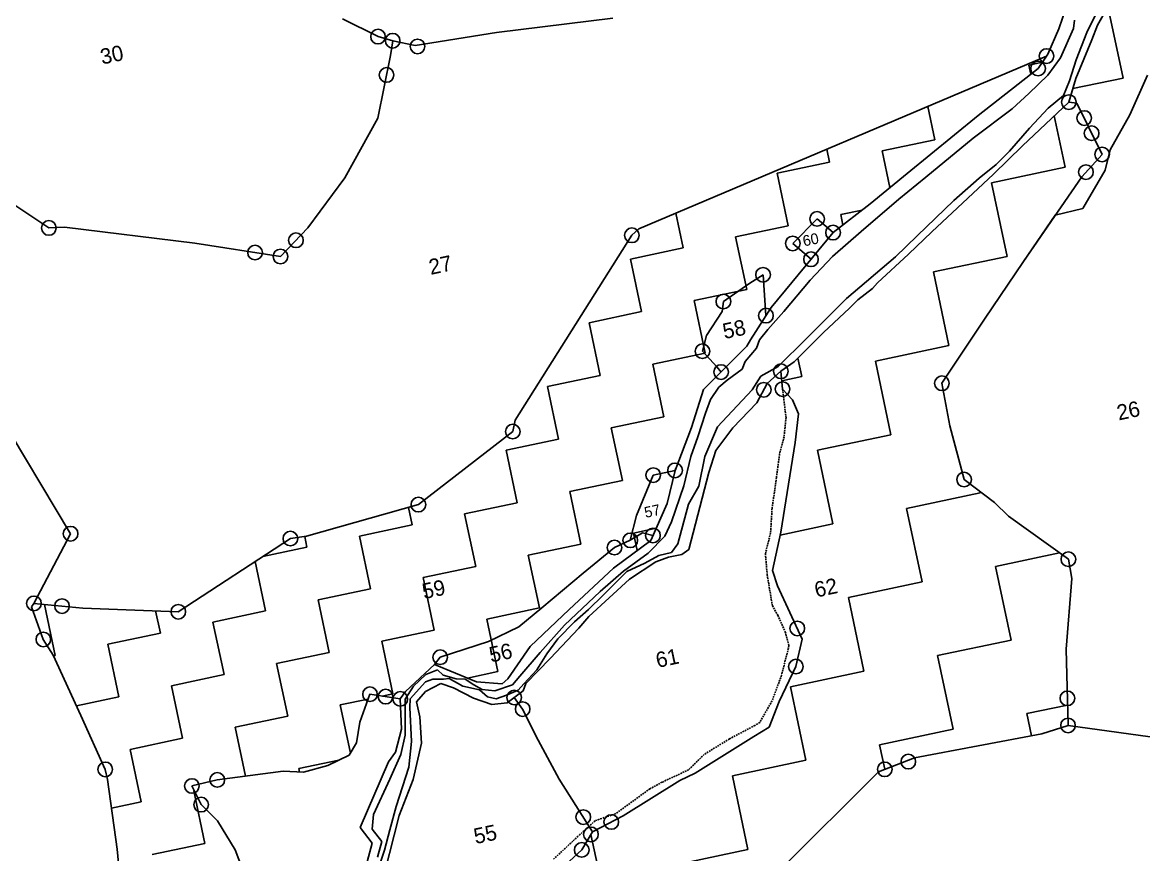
# Model space of a CAD drawing. Header units: metres. Extents: x 349664 to 353992, y 1754751 to 1758067.
# Drawn here: x 351464 to 352143, y 1756862 to 1757366 of the extents above; entities that cross this region are included whole.
import ezdxf
from ezdxf.enums import TextEntityAlignment as Align

# ---------------------------------------------------------------- set-up
doc = ezdxf.new("R2010")
doc.units = ezdxf.units.M
doc.linetypes.add('DASHED', pattern=[0.75, 0.5, -0.25])
for name, color, linetype in [('LINE_FOOTPATH', 1, 'DASHED'), ('LINE_WATER', 4, 'Continuous'), ('POLY_HATCH', 12, 'Continuous'), ('POLY_PARCEL', 6, 'Continuous'), ('POLY_WATER', 4, 'Continuous'), ('TEXT_PARCEL', 7, 'Continuous')]:
    doc.layers.add(name, color=color, linetype=linetype)
doc.styles.add('kruti dev 050', font='')
doc.styles.get('kruti dev 050').set_extended_font_data('Kruti Dev 050')

msp = doc.modelspace()

# ---------------------------------------------------------------- linework, layer by layer
for centre in [(351679.43, 1757357.57), (351688.32, 1757355.09), (351703.36, 1757351.63), (352084.44, 1757345.81), (351684.62, 1757334.33), (352079.27, 1757338.25), (352097.92, 1757317.9), (352107.25, 1757308.25), (352111.73, 1757299.08), (352118.09, 1757286.19), (352108.29, 1757275.51), (351945.44, 1757247.2), (351480.03, 1757241.7), (351629.72, 1757234.23), (351833.2, 1757237.26), (351955.09, 1757238.86), (351604.93, 1757226.78), (351930.67, 1757232.3), (351620.36, 1757224.41), (351941.74, 1757222.73), (351912.68, 1757213.32), (351888.65, 1757197.15), (351914.44, 1757188.61), (351875.96, 1757167.05), (351887.3, 1757154.44), (351923.49, 1757154.91), (352021.01, 1757147.64), (351913.15, 1757143.68), (351924.51, 1757144.09), (351761.08, 1757118.38), (351846.14, 1757092), (351859.37, 1757094.89), (352034.46, 1757089.36), (351703.89, 1757074.15), (351493.21, 1757056.55), (351626.36, 1757053.61), (351832.27, 1757052.54), (351846, 1757055.46), (351822.69, 1757048.16), (352097.64, 1757041.1), (351471.01, 1757014.35), (351488, 1757012.71), (351558.47, 1757009.25), (351933.42, 1756999.18), (351476.69, 1756992.52), (351717.09, 1756981.73), (351932.57, 1756976.1), (351674.57, 1756959.32), (351683.98, 1756957.89), (351692.94, 1756956.53), (351761.95, 1756957.35), (352097.05, 1756956.86), (351767.05, 1756950.34), (352097.42, 1756940.44), (351514.18, 1756913.84), (351986.4, 1756913.86), (352000.69, 1756918.53), (351582.07, 1756907.48), (351566.69, 1756903.77), (351572.3, 1756892.5), (351803.77, 1756884.93), (351820.76, 1756881.97), (351808.43, 1756874.48), (351802.84, 1756865.06)]:
    msp.add_circle(centre, 4.43)
at = {"layer": 'LINE_FOOTPATH', "ltscale": 2}
for p, q in [((351924.51, 1757144.09), (351926.62, 1757126.95)), ((351926.62, 1757126.95), (351925.41, 1757115.24)), ((351925.41, 1757115.24), (351922.69, 1757104.83)), ((351922.69, 1757104.83), (351920.79, 1757090.51)), ((351920.79, 1757090.51), (351918.16, 1757071.94)), ((351918.16, 1757071.94), (351917.22, 1757057)), ((351917.22, 1757057), (351914.12, 1757044.48)), ((351914.12, 1757044.48), (351915.2, 1757031.61)), ((351915.2, 1757031.61), (351918.31, 1757013.02)), ((351918.31, 1757013.02), (351921.6, 1757007.16)), ((351921.6, 1757007.16), (351926.15, 1756997.16)), ((351926.15, 1756997.16), (351928.37, 1756988.62)), ((351928.37, 1756988.62), (351923.91, 1756970.89)), ((351923.91, 1756970.89), (351918.18, 1756955.35)), ((351918.18, 1756955.35), (351910.69, 1756942.3)), ((351907.8, 1756940.46), (351892.31, 1756932.28)), ((351910.69, 1756942.3), (351907.8, 1756940.46)), ((351892.31, 1756932.28), (351877.07, 1756922.92)), ((351877.07, 1756922.92), (351867.57, 1756913.54)), ((351867.57, 1756913.54), (351851.53, 1756906.06)), ((351851.53, 1756906.06), (351844.18, 1756902.05)), ((351844.18, 1756902.05), (351823.57, 1756887.05)), ((351823.57, 1756887.05), (351810.95, 1756882.74)), ((351810.95, 1756882.74), (351801.76, 1756874.39)), ((351801.76, 1756874.39), (351785.33, 1756859.04))]:
    msp.add_line(p, q, dxfattribs=at)
at = {"layer": 'LINE_WATER'}
for p, q in [((352119.64, 1757381.93), (352108.75, 1757360.08)), ((352101.41, 1757367.56), (352100.75, 1757362.56)), ((352100.75, 1757362.56), (352092.83, 1757344.68)), ((352108.75, 1757360.08), (352102.36, 1757343.53)), ((352092.83, 1757344.68), (352085.25, 1757334.26)), ((352102.36, 1757343.53), (352098.37, 1757330.76)), ((352085.25, 1757334.26), (352073.64, 1757323.11)), ((352098.37, 1757330.76), (352094.76, 1757321.89)), ((352073.64, 1757323.11), (352063.66, 1757313.85)), ((352094.76, 1757321.89), (352085.4, 1757314.2)), ((352063.66, 1757313.85), (352039.99, 1757295.98)), ((352085.4, 1757314.2), (352074.13, 1757302.04)), ((352074.13, 1757302.04), (352062, 1757288.27)), ((352039.99, 1757295.98), (352011.29, 1757272.51)), ((352062, 1757288.27), (352053.94, 1757280.13)), ((352053.94, 1757280.13), (352043.64, 1757271.88)), ((352011.29, 1757272.51), (351994.94, 1757259.13)), ((352043.64, 1757271.88), (352028.35, 1757258.4)), ((351994.94, 1757259.13), (351972.11, 1757239.53)), ((352028.35, 1757258.4), (352006.13, 1757237.02)), ((351972.11, 1757239.53), (351954.77, 1757224.42)), ((352006.13, 1757237.02), (351992.85, 1757224.2)), ((351954.77, 1757224.42), (351941.32, 1757210.14)), ((351992.85, 1757224.2), (351963.23, 1757198.95)), ((351941.32, 1757210.14), (351925.31, 1757191.02)), ((351963.23, 1757198.95), (351938.99, 1757174.75)), ((351925.31, 1757191.02), (351915.58, 1757180.22)), ((351915.58, 1757180.22), (351910.47, 1757173.89)), ((351908.65, 1757168.98), (351901.77, 1757160.85)), ((351910.47, 1757173.89), (351908.65, 1757168.98)), ((351938.99, 1757174.75), (351921.81, 1757157.77)), ((351900.13, 1757156.21), (351891.04, 1757149.53)), ((351901.77, 1757160.85), (351900.13, 1757156.21)), ((351921.81, 1757157.77), (351911.34, 1757151.99)), ((351891.04, 1757149.53), (351885.95, 1757145.35)), ((351911.34, 1757151.99), (351906.16, 1757143.74)), ((351885.95, 1757145.35), (351880.86, 1757137.84)), ((351906.16, 1757143.74), (351885.15, 1757121.18)), ((351880.86, 1757137.84), (351877.83, 1757129.57)), ((351877.83, 1757129.57), (351873.22, 1757115.25)), ((351873.22, 1757115.25), (351869.03, 1757103.21)), ((351885.15, 1757121.18), (351877.34, 1757103.35)), ((351869.03, 1757103.21), (351864.64, 1757085.59)), ((351877.34, 1757103.35), (351873.73, 1757085.42)), ((351864.64, 1757085.59), (351857.31, 1757063.78)), ((351873.73, 1757085.42), (351867.48, 1757074.33)), ((351867.48, 1757074.33), (351861.1, 1757050.33)), ((351857.31, 1757063.78), (351853.19, 1757055.04)), ((351853.19, 1757055.04), (351843.18, 1757044.82)), ((351861.1, 1757050.33), (351857.17, 1757045.21)), ((351843.18, 1757044.82), (351828.19, 1757033.9)), ((351849.45, 1757043.34), (351841.01, 1757038.79)), ((351857.17, 1757045.21), (351849.45, 1757043.34)), ((351828.19, 1757033.9), (351814.08, 1757021.62)), ((351830.17, 1757033.64), (351815.75, 1757019.39)), ((351841.01, 1757038.79), (351830.17, 1757033.64)), ((351814.08, 1757021.62), (351792.41, 1757001.07)), ((351815.75, 1757019.39), (351806.87, 1757010.6)), ((351806.87, 1757010.6), (351798.43, 1757003.09)), ((351792.41, 1757001.07), (351777.74, 1756984.62)), ((351798.43, 1757003.09), (351788.42, 1756992.87)), ((351788.42, 1756992.87), (351781.74, 1756983.83)), ((351777.74, 1756984.62), (351765.34, 1756970.27)), ((351781.74, 1756983.83), (351775.66, 1756974.2)), ((351715.38, 1756974.02), (351708.31, 1756971.33)), ((351718.89, 1756970.94), (351715.38, 1756974.02)), ((351775.66, 1756974.2), (351767.82, 1756965.57)), ((351708.14, 1756966.78), (351698.86, 1756956.48)), ((351708.31, 1756971.33), (351700.97, 1756964.29)), ((351712.56, 1756968.43), (351708.14, 1756966.78)), ((351719.02, 1756968.36), (351712.56, 1756968.43)), ((351726.8, 1756968.56), (351718.89, 1756970.94)), ((351722.49, 1756968.86), (351719.02, 1756968.36)), ((351730.88, 1756964.2), (351722.49, 1756968.86)), ((351732.29, 1756968.53), (351726.8, 1756968.56)), ((351737.55, 1756965.11), (351732.29, 1756968.53)), ((351765.34, 1756970.27), (351760.95, 1756965.05)), ((351767.82, 1756965.57), (351764.34, 1756961.73)), ((351700.97, 1756964.29), (351695.97, 1756956.33)), ((351740.89, 1756962.02), (351730.88, 1756964.2)), ((351742.48, 1756962.1), (351737.55, 1756965.11)), ((351745.83, 1756957.82), (351740.89, 1756962.02)), ((351750.28, 1756961.37), (351742.48, 1756962.1)), ((351760.95, 1756965.05), (351750.28, 1756961.37)), ((351757.32, 1756958.82), (351751.11, 1756956.55)), ((351764.34, 1756961.73), (351757.32, 1756958.82)), ((351695.97, 1756956.33), (351695.79, 1756934.59)), ((351698.86, 1756956.48), (351698.77, 1756951.21)), ((351751.11, 1756956.55), (351745.83, 1756957.82)), ((351698.77, 1756951.21), (351699.68, 1756930.77)), ((351695.79, 1756934.59), (351693.22, 1756922.92)), ((351699.68, 1756930.77), (351698.2, 1756915.2)), ((351693.22, 1756922.92), (351686.6, 1756907.94)), ((351698.2, 1756915.2), (351690.35, 1756891.37)), ((351686.6, 1756907.94), (351676.8, 1756886.56)), ((351690.35, 1756891.37), (351686.65, 1756877.24)), ((351676.8, 1756886.56), (351675.84, 1756877.53)), ((351675.84, 1756877.53), (351681.69, 1756870.19)), ((351686.65, 1756877.24), (351683.3, 1756864.85)), ((351681.69, 1756870.19), (351679.13, 1756860.67)), ((351683.3, 1756864.85), (351675.82, 1756842.37))]:
    msp.add_line(p, q, dxfattribs=at)
at = {"layer": 'POLY_HATCH'}
for p, q in [((352128.3, 1757387.83), (352115.28, 1757364.55)), ((352115.28, 1757364.55), (352111.83, 1757355.57)), ((352111.83, 1757355.57), (352102.14, 1757332.12)), ((351837.4, 1757241.09), (352084.44, 1757345.81)), ((352084.44, 1757345.81), (352079.27, 1757338.25)), ((352079.27, 1757338.25), (352043.04, 1757309.87)), ((352102.14, 1757332.12), (352097.92, 1757317.9)), ((352134.86, 1757310.13), (352145.51, 1757334.3)), ((352097.92, 1757317.9), (352069.84, 1757291.44)), ((352043.04, 1757309.87), (352000.03, 1757274.75)), ((352122.99, 1757289.08), (352134.86, 1757310.13)), ((352069.84, 1757291.44), (352052.33, 1757274.27)), ((352119.99, 1757276.64), (352122.99, 1757289.08)), ((352000.03, 1757274.75), (351977.63, 1757256.28)), ((352052.33, 1757274.27), (352014.89, 1757239.27)), ((352106.31, 1757253.51), (352119.99, 1757276.64)), ((351977.63, 1757256.28), (351955.09, 1757238.86)), ((352089.74, 1757249.46), (352106.31, 1757253.51)), ((352070.46, 1757221.39), (352089.74, 1757249.46)), ((351762.43, 1757125.31), (351833.2, 1757237.26)), ((351833.2, 1757237.26), (351837.4, 1757241.09)), ((351955.09, 1757238.86), (351917.61, 1757193.58)), ((352014.89, 1757239.27), (352000.89, 1757225.83)), ((352000.89, 1757225.83), (351981.92, 1757208.54)), ((352046.92, 1757186.46), (352070.46, 1757221.39)), ((351978.93, 1757205.07), (351970.11, 1757198.19)), ((351981.92, 1757208.54), (351978.93, 1757205.07)), ((351970.11, 1757198.19), (351965.04, 1757193.18)), ((351917.61, 1757193.58), (351905.03, 1757173.88)), ((351965.04, 1757193.18), (351949.38, 1757178.3)), ((352021.01, 1757147.64), (352046.92, 1757186.46)), ((351949.38, 1757178.3), (351931.48, 1757160.53)), ((351902.94, 1757170.07), (351876.64, 1757143.79)), ((351905.03, 1757173.88), (351902.94, 1757170.07)), ((351931.48, 1757160.53), (351923.49, 1757154.91)), ((351923.49, 1757154.91), (351924.51, 1757144.09)), ((351876.64, 1757143.79), (351869.43, 1757120.81)), ((351924.51, 1757144.09), (351930.5, 1757137.64)), ((352025.74, 1757121.82), (352021.01, 1757147.64)), ((351930.5, 1757137.64), (351934.23, 1757129.16)), ((351934.23, 1757129.16), (351932.11, 1757111.74)), ((351761.08, 1757118.38), (351762.43, 1757125.31)), ((352034.46, 1757089.36), (352025.74, 1757121.82)), ((351703.89, 1757074.15), (351761.08, 1757118.38)), ((351869.43, 1757120.81), (351859.37, 1757094.89)), ((351932.11, 1757111.74), (351927.32, 1757081.4)), ((351859.37, 1757094.89), (351854.68, 1757074.86)), ((352052.99, 1757075.52), (352034.46, 1757089.36)), ((351927.32, 1757081.4), (351923.5, 1757057.44)), ((351636.05, 1757054.99), (351703.89, 1757074.15)), ((351854.68, 1757074.86), (351844.68, 1757052.5)), ((352061.3, 1757067.13), (352052.99, 1757075.52)), ((352097.64, 1757041.1), (352061.3, 1757067.13)), ((351558.47, 1757009.25), (351626.36, 1757053.61)), ((351626.36, 1757053.61), (351636.05, 1757054.99)), ((351923.5, 1757057.44), (351918.33, 1757034.36)), ((351844.68, 1757052.5), (351822.17, 1757035.7)), ((352099.68, 1757029.35), (352097.64, 1757041.1)), ((351822.17, 1757035.7), (351795.31, 1757010.56)), ((351918.33, 1757034.36), (351921.45, 1757025.07)), ((352096.38, 1756986.61), (352099.68, 1757029.35)), ((351921.45, 1757025.07), (351936.4, 1756992.73)), ((351469.6, 1757012.19), (351471.01, 1757014.35)), ((351471.01, 1757014.35), (351500.59, 1757011.49)), ((351476.69, 1756992.52), (351469.6, 1757012.19)), ((351500.59, 1757011.49), (351558.47, 1757009.25)), ((351795.31, 1757010.56), (351771.56, 1756988.19)), ((351482.6, 1756983.03), (351476.69, 1756992.52)), ((351936.4, 1756992.73), (351932.57, 1756976.1)), ((351771.56, 1756988.19), (351758.06, 1756968.71)), ((352097.42, 1756940.44), (352096.38, 1756986.61)), ((351499.44, 1756946.54), (351482.6, 1756983.03)), ((351713.75, 1756977.42), (351696.09, 1756961.05)), ((351739.15, 1756966.88), (351713.75, 1756977.42)), ((351932.57, 1756976.1), (351922.35, 1756955.03)), ((351754.63, 1756965.57), (351739.15, 1756966.88)), ((351758.06, 1756968.71), (351754.63, 1756965.57)), ((351674.57, 1756959.32), (351668.46, 1756942.34)), ((351692.94, 1756956.53), (351674.57, 1756959.32)), ((351696.09, 1756961.05), (351692.94, 1756956.53)), ((351922.35, 1756955.03), (351916.36, 1756939.49)), ((351514.18, 1756913.84), (351499.44, 1756946.54)), ((351668.46, 1756942.34), (351666.46, 1756929.93)), ((351916.36, 1756939.49), (351907.15, 1756933.69)), ((352081.66, 1756935.28), (352097.42, 1756940.44)), ((351907.15, 1756933.69), (351871.66, 1756911.52)), ((352004.51, 1756920.77), (352081.66, 1756935.28)), ((351666.46, 1756929.93), (351662.02, 1756922.53)), ((351662.02, 1756922.53), (351649.06, 1756916.1)), ((351982.56, 1756912.4), (352004.51, 1756920.77)), ((351515.5, 1756907.6), (351514.18, 1756913.84)), ((351622.07, 1756912.71), (351582.07, 1756907.48)), ((351634.22, 1756912.04), (351622.07, 1756912.71)), ((351649.06, 1756916.1), (351634.22, 1756912.04)), ((351871.66, 1756911.52), (351862.32, 1756907.19)), ((351923, 1756853), (351982.56, 1756912.4)), ((351521.45, 1756865.61), (351515.5, 1756907.6)), ((351582.07, 1756907.48), (351566.69, 1756903.77)), ((351862.32, 1756907.19), (351827.85, 1756885.63)), ((351566.69, 1756903.77), (351572.3, 1756892.5)), ((351572.3, 1756892.5), (351582.24, 1756882.61)), ((351827.85, 1756885.63), (351809.39, 1756876.09)), ((351582.24, 1756882.61), (351592.89, 1756865.03)), ((351809.39, 1756876.09), (351802.84, 1756865.06)), ((351523.71, 1756841.02), (351521.45, 1756865.61)), ((351592.89, 1756865.03), (351598.99, 1756849.25)), ((351802.84, 1756865.06), (351762.02, 1756827.88))]:
    msp.add_line(p, q, dxfattribs=at)
at = {"layer": 'POLY_HATCH', "linetype": 'Continuous'}
for p, q in [((352130.79, 1757332.49), (352121.62, 1757375.88)), ((352073.66, 1757340.37), (352081.91, 1757342.12)), ((352074.84, 1757334.78), (352073.66, 1757340.37)), ((352100.34, 1757326.05), (352130.79, 1757332.49)), ((352016.7, 1757295.07), (352012.43, 1757315.28)), ((352095.63, 1757278.48), (352089.06, 1757309.55)), ((351984.86, 1757288.34), (352016.7, 1757295.07)), ((351953.01, 1757281.61), (351951.37, 1757289.4)), ((351989.55, 1757266.12), (351984.86, 1757288.34)), ((351921.17, 1757274.88), (351953.01, 1757281.61)), ((352051.05, 1757269.06), (352095.63, 1757278.48)), ((351927.9, 1757243.04), (351921.17, 1757274.88)), ((352060.47, 1757224.48), (352051.05, 1757269.06)), ((351864.21, 1757229.58), (351859.78, 1757250.57)), ((351959.74, 1757249.77), (351972.76, 1757252.52)), ((351961.07, 1757243.48), (351959.74, 1757249.77)), ((351896.06, 1757236.31), (351927.9, 1757243.04)), ((351902.79, 1757204.47), (351896.06, 1757236.31)), ((351832.37, 1757222.85), (351864.21, 1757229.58)), ((352015.89, 1757215.06), (352060.47, 1757224.48)), ((351839.1, 1757191.01), (351832.37, 1757222.85)), ((352025.31, 1757170.48), (352015.89, 1757215.06)), ((351870.94, 1757197.74), (351902.79, 1757204.47)), ((351877.67, 1757165.89), (351870.94, 1757197.74)), ((351807.26, 1757184.28), (351839.1, 1757191.01)), ((351813.99, 1757152.44), (351807.26, 1757184.28)), ((351980.73, 1757161.06), (352025.31, 1757170.48)), ((351845.83, 1757159.16), (351877.67, 1757165.89)), ((351936.15, 1757151.64), (351933.79, 1757162.82)), ((351852.56, 1757127.32), (351845.83, 1757159.16)), ((351990.15, 1757116.48), (351980.73, 1757161.06)), ((351782.14, 1757145.71), (351813.99, 1757152.44)), ((351924.04, 1757149.08), (351936.15, 1757151.64)), ((351788.87, 1757113.86), (351782.14, 1757145.71)), ((351820.71, 1757120.59), (351852.56, 1757127.32)), ((351827.44, 1757088.75), (351820.71, 1757120.59)), ((351945.57, 1757107.06), (351990.15, 1757116.48)), ((351757.03, 1757107.13), (351788.87, 1757113.86)), ((351763.76, 1757075.29), (351757.03, 1757107.13)), ((351954.99, 1757062.48), (351945.57, 1757107.06)), ((351859.29, 1757095.48), (351859.63, 1757095.55)), ((351859.4, 1757094.96), (351859.29, 1757095.48)), ((351795.6, 1757082.02), (351827.44, 1757088.75)), ((351802.33, 1757050.18), (351795.6, 1757082.02)), ((351999.57, 1757071.9), (352044.15, 1757081.32)), ((352044.15, 1757081.32), (352043.95, 1757082.27)), ((351731.91, 1757068.56), (351763.76, 1757075.29)), ((351700.07, 1757061.83), (351697.83, 1757072.43)), ((351738.64, 1757036.72), (351731.91, 1757068.56)), ((352008.99, 1757027.32), (351999.57, 1757071.9)), ((351668.23, 1757055.1), (351700.07, 1757061.83)), ((351923.12, 1757055.74), (351954.99, 1757062.48)), ((351636.38, 1757048.37), (351635.02, 1757054.84)), ((351674.96, 1757023.26), (351668.23, 1757055.1)), ((351834.17, 1757056.91), (351847.95, 1757059.82)), ((351836.41, 1757046.33), (351834.17, 1757056.91)), ((351609.73, 1757042.74), (351636.38, 1757048.37)), ((351770.49, 1757043.45), (351802.33, 1757050.18)), ((351777.22, 1757011.6), (351770.49, 1757043.45)), ((352053.57, 1757036.74), (352092.3, 1757044.92)), ((351611.27, 1757009.8), (351604.97, 1757039.63)), ((351706.8, 1757029.99), (351738.64, 1757036.72)), ((352062.99, 1756992.16), (352053.57, 1757036.74)), ((351713.53, 1756998.15), (351706.8, 1757029.99)), ((351964.41, 1757017.9), (352008.99, 1757027.32)), ((351643.11, 1757016.53), (351674.96, 1757023.26)), ((351483.9, 1756982.88), (351477.38, 1757013.73)), ((351649.84, 1756984.69), (351643.11, 1757016.53)), ((351973.83, 1756973.32), (351964.41, 1757017.9)), ((351547.58, 1756996.34), (351544.74, 1757009.78)), ((351579.43, 1757003.07), (351611.27, 1757009.8)), ((351745.37, 1757004.87), (351777.22, 1757011.6)), ((351586.16, 1756971.23), (351579.43, 1757003.07)), ((351752.1, 1756973.03), (351745.37, 1757004.87)), ((351515.74, 1756989.61), (351547.58, 1756996.34)), ((351681.69, 1756991.42), (351713.53, 1756998.15)), ((351522.47, 1756957.77), (351515.74, 1756989.61)), ((351688.42, 1756959.57), (351681.69, 1756991.42)), ((352018.41, 1756982.74), (352062.99, 1756992.16)), ((351482.78, 1756982.65), (351483.9, 1756982.88)), ((351618, 1756977.96), (351649.84, 1756984.69)), ((352027.83, 1756938.16), (352018.41, 1756982.74)), ((351624.73, 1756946.11), (351618, 1756977.96)), ((351733.69, 1756969.14), (351752.1, 1756973.03)), ((351929.25, 1756963.9), (351973.83, 1756973.32)), ((351554.31, 1756964.5), (351586.16, 1756971.23)), ((351561.04, 1756932.66), (351554.31, 1756964.5)), ((351681.92, 1756958.2), (351688.42, 1756959.57)), ((351938.67, 1756919.32), (351929.25, 1756963.9)), ((351496.77, 1756952.34), (351522.47, 1756957.77)), ((351656.57, 1756952.84), (351673.53, 1756956.43)), ((351662.73, 1756923.71), (351656.57, 1756952.84)), ((352072.41, 1756947.58), (352097.14, 1756952.8)), ((351592.89, 1756939.39), (351624.73, 1756946.11)), ((352075.27, 1756934.08), (352072.41, 1756947.58)), ((351599.16, 1756909.71), (351592.89, 1756939.39)), ((351983.25, 1756928.74), (352027.83, 1756938.16)), ((351529.2, 1756925.93), (351561.04, 1756932.66)), ((351535.93, 1756894.08), (351529.2, 1756925.93)), ((351986.4, 1756913.86), (351983.25, 1756928.74)), ((351631.46, 1756914.27), (351655.69, 1756919.39)), ((351894.09, 1756909.89), (351938.67, 1756919.32)), ((351631.9, 1756912.17), (351631.46, 1756914.27)), ((351903.51, 1756865.31), (351894.09, 1756909.89)), ((351567.77, 1756900.81), (351568.13, 1756900.89)), ((351574.5, 1756868.97), (351567.77, 1756900.81)), ((351517.95, 1756890.28), (351535.93, 1756894.08)), ((351814.35, 1756846.47), (351808.43, 1756874.48)), ((351542.66, 1756862.24), (351574.5, 1756868.97)), ((351858.93, 1756855.89), (351903.51, 1756865.31))]:
    msp.add_line(p, q, dxfattribs=at)
at = {"layer": 'POLY_PARCEL'}
for p, q in [((351657.94, 1757368.25), (351679.43, 1757357.57)), ((351751.13, 1757360.04), (351821.76, 1757368.67)), ((351702.02, 1757352.28), (351751.13, 1757360.04)), ((351679.43, 1757357.57), (351688.32, 1757355.09)), ((351687.05, 1757346.21), (351688.32, 1757355.09)), ((351688.32, 1757355.09), (351702.02, 1757352.28)), ((351679.27, 1757308.27), (351687.05, 1757346.21)), ((351837.4, 1757241.09), (352084.44, 1757345.81)), ((352102.84, 1757317.31), (352097.92, 1757317.9)), ((352109.84, 1757302.93), (352102.84, 1757317.31)), ((351659.26, 1757272.08), (351679.27, 1757308.27)), ((352118.09, 1757286.19), (352109.84, 1757302.93)), ((352105.7, 1757272.7), (352118.09, 1757286.19)), ((351636.85, 1757241.7), (351659.26, 1757272.08)), ((352070.46, 1757221.39), (352105.7, 1757272.7)), ((351437.28, 1757270.15), (351480.03, 1757241.7)), ((351945.44, 1757247.2), (351930.67, 1757232.3)), ((351955.09, 1757238.86), (351945.44, 1757247.2)), ((351480.03, 1757241.7), (351489.42, 1757242.11)), ((351489.42, 1757242.11), (351568.5, 1757232.39)), ((351620.36, 1757224.41), (351636.85, 1757241.7)), ((351762.43, 1757125.31), (351833.2, 1757237.26)), ((351833.2, 1757237.26), (351837.4, 1757241.09)), ((351568.5, 1757232.39), (351620.36, 1757224.41)), ((351930.67, 1757232.3), (351941.74, 1757222.73)), ((352046.92, 1757186.46), (352070.46, 1757221.39)), ((351912.68, 1757213.32), (351904.68, 1757208.24)), ((351914.44, 1757188.61), (351912.68, 1757213.32)), ((351904.68, 1757208.24), (351888.65, 1757197.15)), ((351888.65, 1757197.15), (351887.89, 1757191.1)), ((351887.89, 1757191.1), (351878.47, 1757176.65)), ((352021.01, 1757147.64), (352046.92, 1757186.46)), ((351878.47, 1757176.65), (351875.96, 1757167.05)), ((351875.96, 1757167.05), (351884.77, 1757157.59)), ((351884.77, 1757157.59), (351887.3, 1757154.44)), ((351436.91, 1757150.29), (351493.21, 1757056.55)), ((351924.51, 1757144.09), (351923.49, 1757154.91)), ((351930.5, 1757137.64), (351924.51, 1757144.09)), ((352025.74, 1757121.82), (352021.01, 1757147.64)), ((351934.23, 1757129.16), (351930.5, 1757137.64)), ((351932.11, 1757111.74), (351934.23, 1757129.16)), ((351761.08, 1757118.38), (351762.43, 1757125.31)), ((352034.46, 1757089.36), (352025.74, 1757121.82)), ((351703.89, 1757074.15), (351761.08, 1757118.38)), ((351927.32, 1757081.4), (351932.11, 1757111.74)), ((351846.14, 1757092), (351859.37, 1757094.89)), ((351836.07, 1757067.6), (351846.14, 1757092)), ((352052.99, 1757075.52), (352034.46, 1757089.36)), ((351923.5, 1757057.44), (351927.32, 1757081.4)), ((351636.05, 1757054.99), (351703.89, 1757074.15)), ((352061.3, 1757067.13), (352052.99, 1757075.52)), ((351832.27, 1757052.54), (351836.07, 1757067.6)), ((352097.64, 1757041.1), (352061.3, 1757067.13)), ((351493.21, 1757056.55), (351471.01, 1757014.35)), ((351558.47, 1757009.25), (351626.36, 1757053.61)), ((351626.36, 1757053.61), (351636.05, 1757054.99)), ((351832.27, 1757052.54), (351839.67, 1757057.1)), ((351839.67, 1757057.1), (351846, 1757055.46)), ((351918.33, 1757034.36), (351923.5, 1757057.44)), ((351803.68, 1757032.58), (351822.69, 1757048.16)), ((351822.69, 1757048.16), (351832.27, 1757052.54)), ((352099.68, 1757029.35), (352097.64, 1757041.1)), ((351921.45, 1757025.07), (351918.33, 1757034.36)), ((351778.73, 1757011.68), (351803.68, 1757032.58)), ((352096.38, 1756986.61), (352099.68, 1757029.35)), ((351936.4, 1756992.73), (351921.45, 1757025.07)), ((351471.01, 1757014.35), (351469.6, 1757012.19)), ((351471.01, 1757014.35), (351500.59, 1757011.49)), ((351469.6, 1757012.19), (351476.69, 1756992.52)), ((351500.59, 1757011.49), (351558.47, 1757009.25)), ((351764.66, 1757000.14), (351778.73, 1757011.68)), ((351746.36, 1756991.34), (351764.66, 1757000.14)), ((351476.69, 1756992.52), (351482.6, 1756983.03)), ((351932.57, 1756976.1), (351936.4, 1756992.73)), ((351717.09, 1756981.73), (351746.36, 1756991.34)), ((352097.42, 1756940.44), (352096.38, 1756986.61)), ((351482.6, 1756983.03), (351499.44, 1756946.54)), ((351713.75, 1756977.42), (351717.09, 1756981.73)), ((351922.35, 1756955.03), (351932.57, 1756976.1)), ((351668.46, 1756942.34), (351674.57, 1756959.32)), ((351674.57, 1756959.32), (351692.94, 1756956.53)), ((351767.05, 1756950.34), (351761.95, 1756957.35)), ((351916.36, 1756939.49), (351922.35, 1756955.03)), ((351499.44, 1756946.54), (351514.18, 1756913.84)), ((351776.44, 1756931.49), (351767.05, 1756950.34)), ((351666.46, 1756929.93), (351668.46, 1756942.34)), ((351907.15, 1756933.69), (351916.36, 1756939.49)), ((352081.66, 1756935.28), (352097.42, 1756940.44)), ((352163.89, 1756931.12), (352097.42, 1756940.44)), ((351789.14, 1756907.93), (351776.44, 1756931.49)), ((351871.66, 1756911.52), (351907.15, 1756933.69)), ((352004.51, 1756920.77), (352081.66, 1756935.28)), ((351662.02, 1756922.53), (351666.46, 1756929.93)), ((351649.06, 1756916.1), (351662.02, 1756922.53)), ((351982.56, 1756912.4), (352004.51, 1756920.77)), ((351514.18, 1756913.84), (351515.5, 1756907.6)), ((351582.07, 1756907.48), (351622.07, 1756912.71)), ((351622.07, 1756912.71), (351634.22, 1756912.04)), ((351634.22, 1756912.04), (351649.06, 1756916.1)), ((351862.32, 1756907.19), (351871.66, 1756911.52)), ((351923, 1756853), (351982.56, 1756912.4)), ((351515.5, 1756907.6), (351521.45, 1756865.61)), ((351566.69, 1756903.77), (351582.07, 1756907.48)), ((351809.39, 1756876.09), (351789.14, 1756907.93)), ((351827.85, 1756885.63), (351862.32, 1756907.19)), ((351572.3, 1756892.5), (351566.69, 1756903.77)), ((351582.24, 1756882.61), (351572.3, 1756892.5)), ((351809.39, 1756876.09), (351827.85, 1756885.63)), ((351592.89, 1756865.03), (351582.24, 1756882.61)), ((351802.84, 1756865.06), (351809.39, 1756876.09)), ((351521.45, 1756865.61), (351523.71, 1756841.02)), ((351598.99, 1756849.25), (351592.89, 1756865.03)), ((351762.02, 1756827.88), (351802.84, 1756865.06))]:
    msp.add_line(p, q, dxfattribs=at)
at = {"layer": 'POLY_WATER'}
for p, q in [((352103.52, 1757396.19), (352091.88, 1757362.28)), ((352115.28, 1757364.55), (352128.3, 1757387.83)), ((352091.88, 1757362.28), (352085.22, 1757346.95)), ((352111.83, 1757355.57), (352115.28, 1757364.55)), ((352102.14, 1757332.12), (352111.83, 1757355.57)), ((352085.22, 1757346.95), (352079.27, 1757338.25)), ((352079.27, 1757338.25), (352043.04, 1757309.87)), ((352097.92, 1757317.9), (352102.14, 1757332.12)), ((352069.84, 1757291.44), (352097.92, 1757317.9)), ((352043.04, 1757309.87), (352000.03, 1757274.75)), ((352052.33, 1757274.27), (352069.84, 1757291.44)), ((352000.03, 1757274.75), (351977.63, 1757256.28)), ((352014.89, 1757239.27), (352052.33, 1757274.27)), ((351977.63, 1757256.28), (351955.09, 1757238.86)), ((351955.09, 1757238.86), (351917.61, 1757193.58)), ((352000.89, 1757225.83), (352014.89, 1757239.27)), ((351981.92, 1757208.54), (352000.89, 1757225.83)), ((351970.11, 1757198.19), (351978.93, 1757205.07)), ((351978.93, 1757205.07), (351981.92, 1757208.54)), ((351965.04, 1757193.18), (351970.11, 1757198.19)), ((351917.61, 1757193.58), (351905.03, 1757173.88)), ((351949.38, 1757178.3), (351965.04, 1757193.18)), ((351931.48, 1757160.53), (351949.38, 1757178.3)), ((351902.94, 1757170.07), (351876.64, 1757143.79)), ((351905.03, 1757173.88), (351902.94, 1757170.07)), ((351923.49, 1757154.91), (351931.48, 1757160.53)), ((351915.21, 1757147.49), (351923.49, 1757154.91)), ((351876.64, 1757143.79), (351869.43, 1757120.81)), ((351908.92, 1757135.89), (351915.21, 1757147.49)), ((351894.35, 1757120.63), (351908.92, 1757135.89)), ((351869.43, 1757120.81), (351859.37, 1757094.89)), ((351884.13, 1757106.89), (351894.35, 1757120.63)), ((351879.74, 1757093.51), (351884.13, 1757106.89)), ((351859.37, 1757094.89), (351854.68, 1757074.86)), ((351867.81, 1757046.96), (351879.74, 1757093.51)), ((351854.68, 1757074.86), (351844.68, 1757052.5)), ((351844.68, 1757052.5), (351822.17, 1757035.7)), ((351863.44, 1757043.85), (351867.81, 1757046.96)), ((351847.75, 1757039.44), (351855.44, 1757042.38)), ((351855.44, 1757042.38), (351863.44, 1757043.85)), ((351822.17, 1757035.7), (351795.31, 1757010.56)), ((351831.79, 1757029.08), (351847.75, 1757039.44)), ((351807.06, 1757006.38), (351831.79, 1757029.08)), ((351795.31, 1757010.56), (351771.56, 1756988.19)), ((351801.09, 1756999.44), (351807.06, 1757006.38)), ((351783.76, 1756980.98), (351801.09, 1756999.44)), ((351771.56, 1756988.19), (351758.06, 1756968.71)), ((351769.03, 1756965.85), (351783.76, 1756980.98)), ((351713.75, 1756977.42), (351696.09, 1756961.05)), ((351739.15, 1756966.88), (351713.75, 1756977.42)), ((351708.24, 1756960.94), (351717.51, 1756965.74)), ((351717.51, 1756965.74), (351725.25, 1756963.23)), ((351754.63, 1756965.57), (351739.15, 1756966.88)), ((351758.06, 1756968.71), (351754.63, 1756965.57)), ((351767.35, 1756961.34), (351769.03, 1756965.85)), ((351696.09, 1756961.05), (351692.94, 1756956.53)), ((351702.77, 1756954.76), (351708.24, 1756960.94)), ((351725.25, 1756963.23), (351737.28, 1756957.03)), ((351757.58, 1756954.11), (351767.35, 1756961.34)), ((351692.94, 1756956.53), (351693.69, 1756938.13)), ((351704.71, 1756945.56), (351702.77, 1756954.76)), ((351737.28, 1756957.03), (351748.4, 1756953.05)), ((351748.4, 1756953.05), (351757.58, 1756954.11)), ((351705.86, 1756929.73), (351704.71, 1756945.56)), ((351693.69, 1756938.13), (351690.09, 1756924.35)), ((351700.69, 1756907.66), (351705.86, 1756929.73)), ((351685.8, 1756918.39), (351668.63, 1756878.61)), ((351690.09, 1756924.35), (351685.8, 1756918.39)), ((351692.15, 1756885.98), (351700.69, 1756907.66)), ((351683.29, 1756850.95), (351692.15, 1756885.98)), ((351668.63, 1756878.61), (351675.89, 1756869.09)), ((351675.89, 1756869.09), (351668.9, 1756842.79))]:
    msp.add_line(p, q, dxfattribs=at)

# ---------------------------------------------------------------- texts
at = {"layer": 'TEXT_PARCEL', "style": 'kruti dev 050'}
for s, height, p in [('30', 9.373, (351518.15, 1757346.61)), ('60', 6.509, (351941.53, 1757234.64)), ('27', 9.373, (351717.19, 1757219.35)), ('58', 9.373, (351895.17, 1757180.41)), ('26', 9.373, (352133.96, 1757131.11)), ('57', 6.509, (351845.58, 1757070.25)), ('59', 9.373, (351713.13, 1757022.92)), ('62', 9.373, (351950.77, 1757023.9)), ('56', 9.373, (351753.73, 1756984.5)), ('61', 9.373, (351854.66, 1756981.25)), ('55', 9.373, (351744.4, 1756874.54))]:
    msp.add_text(s, height=height, rotation=11.93241, dxfattribs=at).set_placement(p, align=Align.MIDDLE)

doc.saveas('drawing.dxf')
